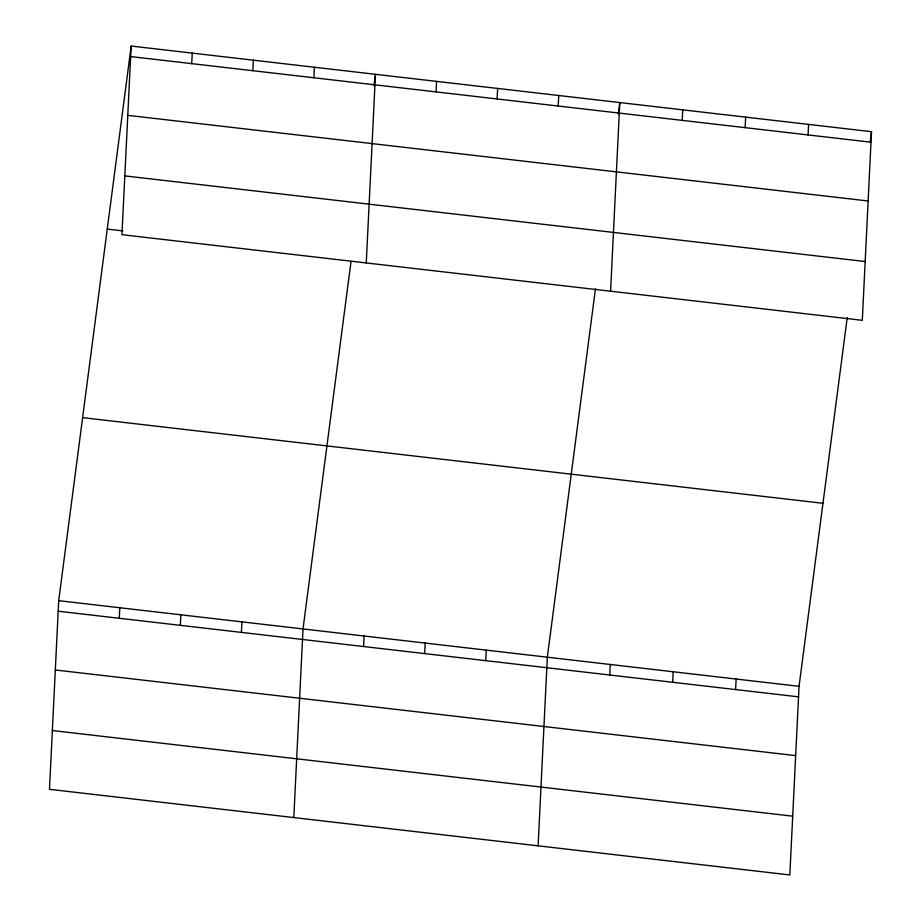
<?xml version="1.0" encoding="UTF-8"?>
<svg xmlns="http://www.w3.org/2000/svg" width="921" height="921" viewBox="0 0 921 921"><rect width="100%" height="100%" fill="white"/><g stroke="black" fill="none" stroke-linecap="round" stroke-linejoin="round"><path stroke-width="1.38" d="M131.173 46.05L121.94 234.682L862.298 320.324L871.519 131.691L131.173 46.05L58.702 600.676L49.481 789.309L789.827 874.95L799.06 686.318L847.239 317.515M119.27 618.267L119.788 607.745M191.729 63.641L192.247 53.119M180.343 625.336L180.861 614.814M252.815 70.71L253.333 60.176M241.429 632.405L241.947 621.871M313.888 77.767L314.406 67.245M293.799 817.572L303.021 628.939L351.028 261.529M366.259 262.946L375.48 74.313L374.007 85.665M363.588 646.53L364.094 636.008M436.047 91.904L436.566 81.382M424.662 653.599L425.18 643.077M497.133 98.961L497.639 88.439M485.747 660.656L486.253 650.134M558.207 106.03L558.725 95.508M538.106 845.835L547.339 657.203L595.519 288.4M610.577 291.197L619.798 102.576L618.313 113.928M609.748 675.012L610.266 664.478M682.219 120.375L682.726 109.852M672.675 682.288L673.193 671.766M745.147 127.651L745.665 117.128M735.614 689.564L736.121 679.042M808.074 134.938L808.592 124.416M870.218 141.627L871.519 131.691M130.655 56.572L871.001 142.214M127.777 115.344L868.135 200.985M124.819 175.899L865.164 261.541M107.262 229.076L122.884 230.883M82.625 417.65L822.971 503.292M58.702 600.676L799.06 686.318M58.196 611.21L798.542 696.84M55.318 669.981L795.663 755.623M52.359 730.537L792.705 816.179"/></g></svg>
